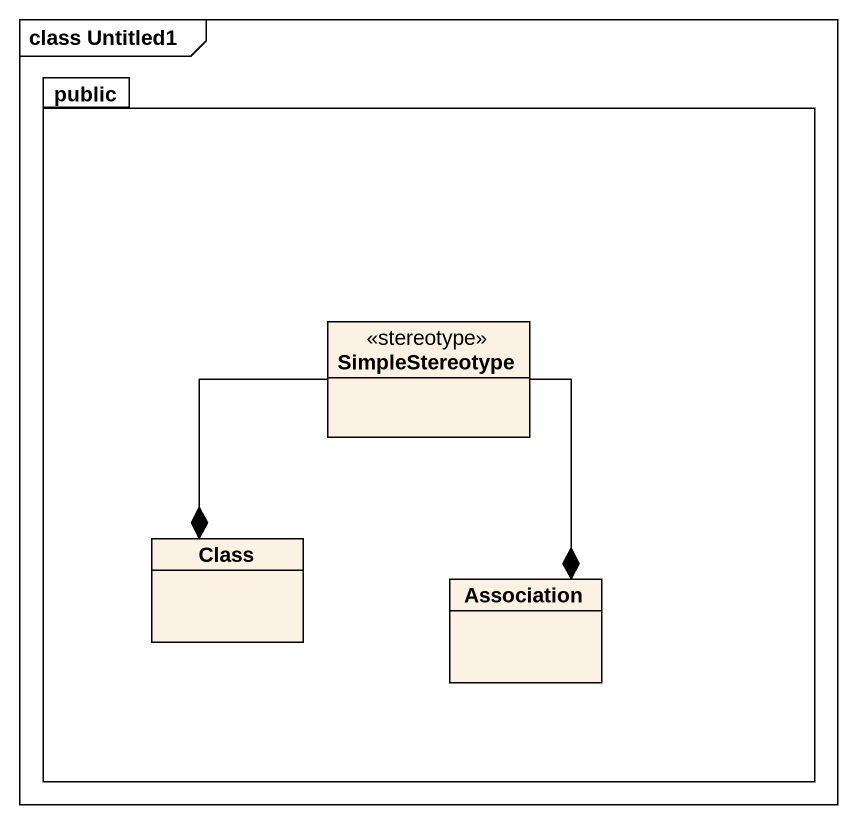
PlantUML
@startuml
mainframe class Untitled1
hide circle
hide empty members
package public {
  class SimpleStereotype <<stereotype>>
  class "Class" as Class_
  class Association
}
SimpleStereotype --* Class_
SimpleStereotype --* Association
@enduml
